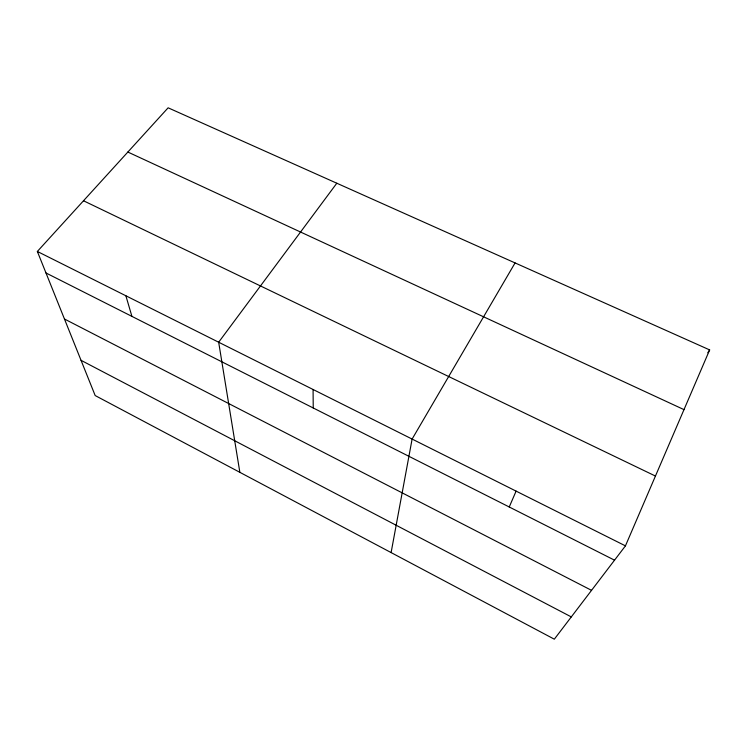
<?xml version="1.0" encoding="UTF-8"?>
<svg xmlns="http://www.w3.org/2000/svg" width="747" height="747" viewBox="0 0 747 747"><rect width="100%" height="100%" fill="white"/><g stroke="black" fill="none" stroke-linecap="round" stroke-linejoin="round"><path stroke-width="1.12" d="M391.111 552.584L412.111 439.068L515.075 262.925M625.444 545.861L709.65 349.913L168.131 107.811L37.35 251.459L95.177 395.555L554.321 639.189L625.444 545.861L37.35 251.459M509.239 506.98L516.102 491.124M707.792 352.761L709.65 349.913M336.813 183.22L218.666 342.219L239.852 472.319M127.858 152.043L683.991 409.627M83.496 200.766L655.446 476.054M45.987 272.972L614.538 560.175M64.457 319.006L591.54 590.345M81.04 360.325L571.296 616.91M125.879 295.775L131.92 316.383M313.077 389.486L313.236 407.965"/></g></svg>
